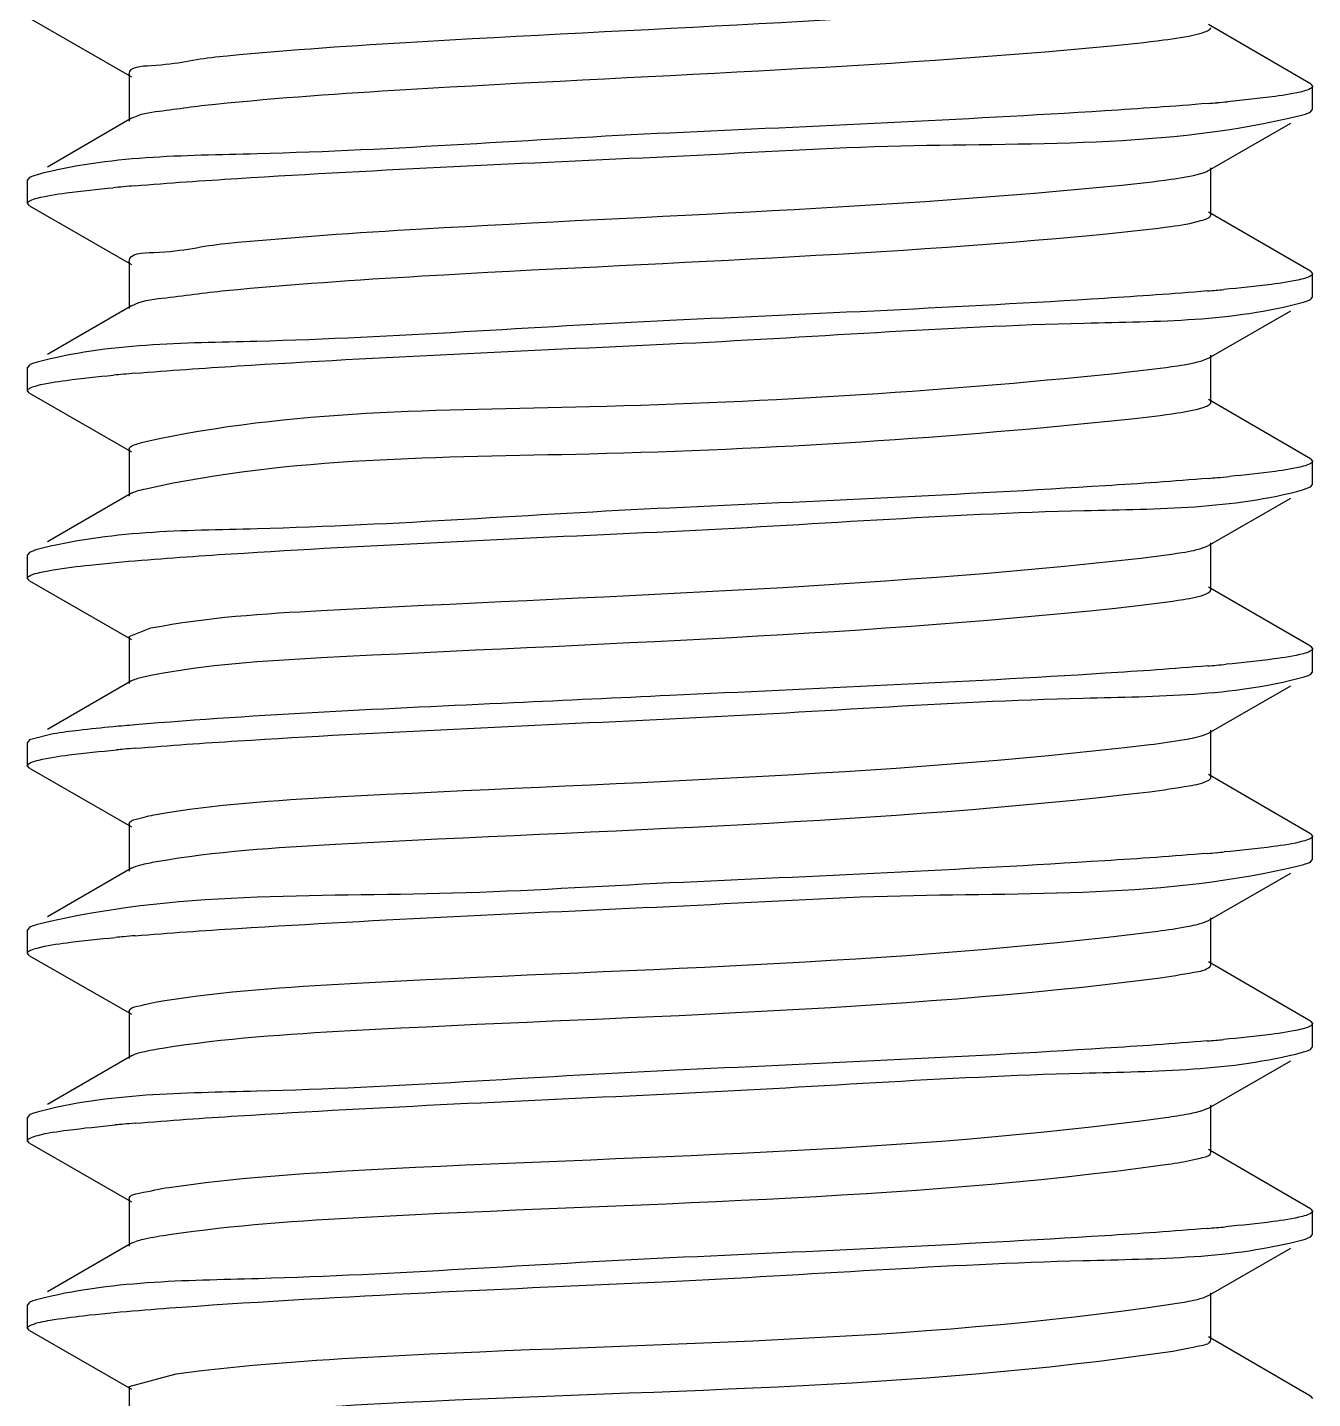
# Model space of a CAD drawing. Extents: x 1247970 to 1725648, y 860327 to 1277876.
# Drawn here: x 1330866.7 to 1330928.2, y 1200433.6 to 1200499.2 of the extents above; entities that cross this region are included whole.
import ezdxf

# ---------------------------------------------------------------- set-up
doc = ezdxf.new("R2010")
doc.units = 0
doc.header["$LTSCALE"] = 1000
doc.header["$MEASUREMENT"] = 0
doc.layers.get('0').update_dxf_attribs({"color": 254})
doc.layers.add('TK', color=4, linetype='Continuous')

# ---------------------------------------------------------------- blocks, each defined once
blk = doc.blocks.new('A$C63786A89')
at = {"linetype": 'Continuous'}
for p, q in [((-2150.231, 7855.886), (-2145.341, 7853.08)), ((-2088.903, 7852.75), (-2093.792, 7855.583)), ((-2145.461, 7853.217), (-2145.461, 7850.961)), ((-2088.903, 7852.75), (-2088.804, 7852.636)), ((-2088.804, 7851.515), (-2088.804, 7852.635)), ((-2145.343, 7851.097), (-2149.364, 7848.766)), ((-2088.905, 7851.4), (-2088.804, 7851.515)), ((-2093.794, 7848.593), (-2089.847, 7850.859)), ((-2093.675, 7846.474), (-2093.675, 7848.73)), ((-2150.233, 7848.263), (-2150.332, 7848.149)), ((-2150.332, 7847.029), (-2150.332, 7848.149)), ((-2150.231, 7846.913), (-2150.332, 7847.029)), ((-2150.231, 7846.913), (-2145.341, 7844.107)), ((-2088.903, 7843.777), (-2093.792, 7846.61)), ((-2145.461, 7844.244), (-2145.461, 7841.988)), ((-2088.903, 7843.777), (-2088.804, 7843.661)), ((-2088.804, 7842.543), (-2088.804, 7843.662)), ((-2088.905, 7842.427), (-2088.804, 7842.543)), ((-2145.343, 7842.124), (-2149.364, 7839.794)), ((-2093.794, 7839.62), (-2089.847, 7841.886)), ((-2150.233, 7839.29), (-2150.332, 7839.176)), ((-2093.996, 7839.532), (-2093.795, 7839.62)), ((-2093.675, 7837.502), (-2093.675, 7839.758)), ((-2150.332, 7838.056), (-2150.332, 7839.176)), ((-2150.231, 7837.941), (-2150.332, 7838.056)), ((-2150.231, 7837.941), (-2145.341, 7835.134)), ((-2088.903, 7834.804), (-2093.792, 7837.638)), ((-2145.461, 7835.271), (-2145.461, 7833.015)), ((-2088.903, 7834.804), (-2088.804, 7834.689)), ((-2088.804, 7833.57), (-2088.804, 7834.689)), ((-2089.244, 7833.328), (-2088.905, 7833.454)), ((-2088.905, 7833.454), (-2088.804, 7833.571)), ((-2145.343, 7833.151), (-2149.364, 7830.821)), ((-2093.794, 7830.647), (-2089.847, 7832.914)), ((-2093.675, 7828.529), (-2093.675, 7830.785)), ((-2150.233, 7830.317), (-2150.332, 7830.203)), ((-2150.332, 7829.083), (-2150.332, 7830.203)), ((-2093.931, 7830.584), (-2093.794, 7830.647)), ((-2150.231, 7828.968), (-2150.332, 7829.083)), ((-2150.241, 7829.192), (-2150.161, 7829.233)), ((-2150.231, 7828.968), (-2145.341, 7826.161)), ((-2088.903, 7825.831), (-2093.792, 7828.665)), ((-2145.461, 7826.298), (-2144.423, 7826.704)), ((-2145.461, 7826.298), (-2145.461, 7824.042)), ((-2088.903, 7825.831), (-2088.804, 7825.717)), ((-2088.804, 7824.597), (-2088.804, 7825.716)), ((-2145.343, 7824.178), (-2149.364, 7821.848)), ((-2144.915, 7824.336), (-2144.423, 7824.448)), ((-2088.905, 7824.481), (-2088.804, 7824.598)), ((-2093.794, 7821.675), (-2089.847, 7823.941)), ((-2149.099, 7821.636), (-2150.233, 7821.345)), ((-2093.951, 7821.603), (-2093.794, 7821.675)), ((-2093.675, 7819.556), (-2093.675, 7821.812)), ((-2150.233, 7821.345), (-2150.332, 7821.23)), ((-2150.332, 7820.111), (-2150.332, 7821.23)), ((-2150.231, 7819.995), (-2150.332, 7820.111)), ((-2150.231, 7819.995), (-2145.341, 7817.188)), ((-2088.903, 7816.858), (-2093.792, 7819.692)), ((-2145.461, 7817.325), (-2145.461, 7815.069)), ((-2088.903, 7816.858), (-2088.804, 7816.744)), ((-2088.804, 7815.624), (-2088.804, 7816.744)), ((-2088.905, 7815.508), (-2088.804, 7815.624)), ((-2145.343, 7815.205), (-2149.364, 7812.875)), ((-2093.794, 7812.702), (-2089.847, 7814.968)), ((-2150.233, 7812.372), (-2150.332, 7812.258)), ((-2093.975, 7812.622), (-2093.794, 7812.702)), ((-2093.675, 7810.583), (-2093.675, 7812.839)), ((-2150.332, 7811.138), (-2150.332, 7812.257)), ((-2150.231, 7811.022), (-2150.332, 7811.137)), ((-2150.231, 7811.022), (-2145.341, 7808.215)), ((-2088.903, 7807.885), (-2093.792, 7810.719)), ((-2093.714, 7810.504), (-2093.675, 7810.583)), ((-2145.461, 7808.353), (-2145.461, 7806.097)), ((-2088.903, 7807.885), (-2088.804, 7807.77)), ((-2088.804, 7806.651), (-2088.804, 7807.771)), ((-2088.905, 7806.536), (-2088.804, 7806.651)), ((-2145.343, 7806.233), (-2149.364, 7803.902)), ((-2093.794, 7803.729), (-2089.847, 7805.995)), ((-2093.675, 7801.61), (-2093.675, 7803.866)), ((-2150.233, 7803.399), (-2150.332, 7803.284)), ((-2150.332, 7802.165), (-2150.332, 7803.284)), ((-2094.005, 7803.638), (-2093.795, 7803.729)), ((-2150.231, 7802.049), (-2150.332, 7802.165)), ((-2150.231, 7802.049), (-2145.341, 7799.242)), ((-2088.903, 7798.912), (-2093.792, 7801.746)), ((-2145.461, 7799.38), (-2145.461, 7797.124)), ((-2088.903, 7798.912), (-2088.804, 7798.798)), ((-2088.804, 7797.678), (-2088.804, 7798.798)), ((-2145.343, 7797.26), (-2149.364, 7794.929)), ((-2088.905, 7797.563), (-2088.804, 7797.678)), ((-2093.794, 7794.756), (-2089.847, 7797.022)), ((-2094.043, 7794.653), (-2093.795, 7794.756)), ((-2093.675, 7792.637), (-2093.675, 7794.893)), ((-2150.233, 7794.426), (-2150.332, 7794.311)), ((-2150.332, 7793.192), (-2150.332, 7794.311)), ((-2150.231, 7793.076), (-2150.332, 7793.192)), ((-2150.231, 7793.076), (-2145.341, 7790.27)), ((-2088.903, 7789.94), (-2093.792, 7792.773)), ((-2145.461, 7790.407), (-2143.206, 7791.007)), ((-2145.461, 7790.407), (-2145.461, 7788.151)), ((-2088.903, 7789.94), (-2088.804, 7789.825))]:
    blk.add_line(p, q, dxfattribs=at)
for centre, radius, start, end in [((-2104.109, 7973.246), 121.874, 274.84799, 275.04879), ((-2102.481, 7954.858), 103.413, 275.04684, 275.33131), ((-2136.564, 7743.809), 104.414, 95.04102, 95.30738), ((-2134.78, 7723.581), 124.721, 94.78984, 95.04104), ((-2104.224, 7965.6), 123.205, 274.83433, 275.02859), ((-2102.863, 7950.125), 107.67, 275.02874, 275.22487), ((-2136.534, 7734.498), 104.754, 95.03965, 95.29849), ((-2134.773, 7714.528), 124.801, 94.78917, 95.03949), ((-2104.078, 7954.943), 121.514, 274.85134, 275.05679), ((-2102.316, 7935.099), 101.593, 275.05357, 275.38183), ((-2104.149, 7946.783), 122.33, 274.8432, 275.04126), ((-2102.625, 7929.528), 105.008, 275.04022, 275.2899), ((-2135.616, 7707.687), 114.78, 94.78194, 95.30364), ((-2136.251, 7713.41), 107.909, 95.02627, 95.22025), ((-2134.692, 7695.647), 125.74, 94.78032, 95.02471), ((-2104.199, 7938.387), 122.909, 274.8371, 275.032), ((-2102.801, 7922.511), 106.972, 275.03189, 275.24055), ((-2136.348, 7705.519), 106.822, 95.03106, 95.24595), ((-2134.725, 7687.057), 125.356, 94.78385, 95.02992), ((-2104.231, 7929.786), 123.283, 274.8335, 275.02719), ((-2102.889, 7914.53), 107.968, 275.02745, 275.21744), ((-2136.368, 7696.771), 106.597, 95.03188, 95.25196), ((-2134.727, 7678.105), 125.335, 94.78398, 95.03084), ((-2099.472, 7827.534), 26.76, 277.80043, 279.04975), ((-2104.168, 7920.092), 122.558, 274.84094, 275.03815), ((-2102.681, 7903.235), 105.636, 275.03741, 275.27454)]:
    blk.add_arc(centre, radius, start, end, dxfattribs=at)
for points, knots in [([(-2141.334, 7854.034), (-2138.3, 7854.343), (-2124.001, 7855.312), (-2109.668, 7855.752), (-2098.44, 7856.823)], [0, 0, 0, 0, 0.212809, 1, 1, 1, 1]), ([(-2098.44, 7854.567), (-2097.604, 7854.647), (-2096.231, 7854.795), (-2094.86, 7854.995), (-2094.332, 7855.125)], [0, 0, 0, 0, 0.606919, 1, 1, 1, 1]), ([(-2094.332, 7855.125), (-2094.165, 7855.166), (-2093.953, 7855.218), (-2093.676, 7855.37), (-2093.676, 7855.447)], [0, 0, 0, 0, 0.691896, 1, 1, 1, 1]), ([(-2141.334, 7851.778), (-2138.3, 7852.087), (-2124.001, 7853.056), (-2109.668, 7853.496), (-2098.44, 7854.567)], [0, 0, 0, 0, 0.212809, 1, 1, 1, 1]), ([(-2145.459, 7853.217), (-2145.46, 7853.593), (-2143.334, 7853.615), (-2142.362, 7853.93), (-2141.334, 7854.034)], [0, 0, 0, 0, 0.266971, 1, 1, 1, 1]), ([(-2089.227, 7852.398), (-2089.674, 7852.272), (-2090.895, 7852.096), (-2092.113, 7851.963), (-2092.873, 7851.892)], [0, 0, 0, 0, 0.378576, 1, 1, 1, 1]), ([(-2088.805, 7852.636), (-2088.804, 7852.583), (-2088.973, 7852.467), (-2089.118, 7852.428), (-2089.227, 7852.398)], [0, 0, 0, 0, 0.31865, 1, 1, 1, 1]), ([(-2145.343, 7851.097), (-2144.952, 7851.324), (-2143.554, 7851.489), (-2142.235, 7851.686), (-2141.334, 7851.778)], [0, 0, 0, 0, 0.332855, 1, 1, 1, 1]), ([(-2093.81, 7851.809), (-2095.447, 7851.67), (-2104.028, 7851.087), (-2112.62, 7850.714), (-2119.568, 7850.392)], [0, 0, 0, 0, 0.191154, 1, 1, 1, 1]), ([(-2119.568, 7849.272), (-2116.091, 7849.434), (-2106.046, 7850.114), (-2095.762, 7849.646), (-2089.341, 7851.248)], [0, 0, 0, 0, 0.344684, 1, 1, 1, 1]), ([(-2089.341, 7851.248), (-2089.253, 7851.27), (-2089.105, 7851.311), (-2088.961, 7851.368), (-2088.906, 7851.4)], [0, 0, 0, 0, 0.587839, 1, 1, 1, 1]), ([(-2119.568, 7850.392), (-2126.157, 7850.086), (-2136.189, 7849.295), (-2146.454, 7849.306), (-2149.86, 7848.399)], [0, 0, 0, 0, 0.651762, 1, 1, 1, 1]), ([(-2145.194, 7847.866), (-2143.556, 7848.004), (-2135.02, 7848.581), (-2126.472, 7848.952), (-2119.568, 7849.272)], [0, 0, 0, 0, 0.192157, 1, 1, 1, 1]), ([(-2097.942, 7847.899), (-2097.157, 7847.978), (-2095.889, 7848.125), (-2094.619, 7848.32), (-2094.149, 7848.457)], [0, 0, 0, 0, 0.617086, 1, 1, 1, 1]), ([(-2094.149, 7848.457), (-2094.079, 7848.477), (-2093.959, 7848.515), (-2093.842, 7848.566), (-2093.795, 7848.593)], [0, 0, 0, 0, 0.572065, 1, 1, 1, 1]), ([(-2149.86, 7848.399), (-2149.934, 7848.379), (-2150.061, 7848.342), (-2150.184, 7848.291), (-2150.232, 7848.263)], [0, 0, 0, 0, 0.581777, 1, 1, 1, 1]), ([(-2149.864, 7847.278), (-2149.411, 7847.399), (-2148.193, 7847.575), (-2146.976, 7847.706), (-2146.223, 7847.776)], [0, 0, 0, 0, 0.382542, 1, 1, 1, 1]), ([(-2140.843, 7845.11), (-2137.714, 7845.413), (-2123.412, 7846.371), (-2109.072, 7846.782), (-2097.942, 7847.899)], [0, 0, 0, 0, 0.219426, 1, 1, 1, 1]), ([(-2150.33, 7847.029), (-2150.33, 7847.086), (-2150.14, 7847.206), (-2149.984, 7847.246), (-2149.864, 7847.278)], [0, 0, 0, 0, 0.31496, 1, 1, 1, 1]), ([(-2094.149, 7846.201), (-2094.027, 7846.236), (-2093.863, 7846.281), (-2093.676, 7846.414), (-2093.676, 7846.474)], [0, 0, 0, 0, 0.677649, 1, 1, 1, 1]), ([(-2097.942, 7845.643), (-2097.157, 7845.722), (-2095.889, 7845.869), (-2094.619, 7846.064), (-2094.149, 7846.201)], [0, 0, 0, 0, 0.617086, 1, 1, 1, 1]), ([(-2140.843, 7842.854), (-2137.714, 7843.157), (-2123.412, 7844.115), (-2109.072, 7844.526), (-2097.942, 7845.643)], [0, 0, 0, 0, 0.219426, 1, 1, 1, 1]), ([(-2145.459, 7844.244), (-2145.458, 7844.663), (-2143.07, 7844.638), (-2141.992, 7844.999), (-2140.843, 7845.11)], [0, 0, 0, 0, 0.266387, 1, 1, 1, 1]), ([(-2089.341, 7843.395), (-2089.811, 7843.277), (-2091.053, 7843.102), (-2092.295, 7842.972), (-2093.058, 7842.902)], [0, 0, 0, 0, 0.387395, 1, 1, 1, 1]), ([(-2088.805, 7843.661), (-2088.806, 7843.598), (-2089.03, 7843.472), (-2089.205, 7843.429), (-2089.341, 7843.395)], [0, 0, 0, 0, 0.309631, 1, 1, 1, 1]), ([(-2145.342, 7842.124), (-2144.909, 7842.376), (-2143.336, 7842.538), (-2141.859, 7842.756), (-2140.843, 7842.854)], [0, 0, 0, 0, 0.329621, 1, 1, 1, 1]), ([(-2093.841, 7842.833), (-2095.479, 7842.695), (-2104.049, 7842.113), (-2112.63, 7841.741), (-2119.568, 7841.419)], [0, 0, 0, 0, 0.191403, 1, 1, 1, 1]), ([(-2119.568, 7840.299), (-2112.955, 7840.606), (-2102.92, 7841.418), (-2092.633, 7841.37), (-2089.246, 7842.3)], [0, 0, 0, 0, 0.653361, 1, 1, 1, 1]), ([(-2089.246, 7842.3), (-2089.178, 7842.319), (-2089.062, 7842.354), (-2088.95, 7842.401), (-2088.905, 7842.427)], [0, 0, 0, 0, 0.577507, 1, 1, 1, 1]), ([(-2119.568, 7841.419), (-2126.16, 7841.113), (-2136.193, 7840.319), (-2146.461, 7840.335), (-2149.864, 7839.425)], [0, 0, 0, 0, 0.651978, 1, 1, 1, 1]), ([(-2145.193, 7838.894), (-2143.554, 7839.031), (-2135.018, 7839.608), (-2126.471, 7839.979), (-2119.568, 7840.299)], [0, 0, 0, 0, 0.192175, 1, 1, 1, 1]), ([(-2149.864, 7839.425), (-2149.938, 7839.405), (-2150.063, 7839.368), (-2150.185, 7839.318), (-2150.232, 7839.29)], [0, 0, 0, 0, 0.581315, 1, 1, 1, 1]), ([(-2097.469, 7838.975), (-2096.735, 7839.052), (-2095.574, 7839.199), (-2094.407, 7839.388), (-2093.996, 7839.532)], [0, 0, 0, 0, 0.628952, 1, 1, 1, 1]), ([(-2149.86, 7838.307), (-2149.406, 7838.428), (-2148.184, 7838.603), (-2146.963, 7838.734), (-2146.207, 7838.804)], [0, 0, 0, 0, 0.382751, 1, 1, 1, 1]), ([(-2144.656, 7835.628), (-2137.724, 7837.174), (-2121.784, 7837.067), (-2106.087, 7838.062), (-2097.469, 7838.975)], [0, 0, 0, 0, 0.450404, 1, 1, 1, 1]), ([(-2150.33, 7838.056), (-2150.33, 7838.113), (-2150.138, 7838.234), (-2149.981, 7838.274), (-2149.86, 7838.307)], [0, 0, 0, 0, 0.314588, 1, 1, 1, 1]), ([(-2097.469, 7836.719), (-2096.735, 7836.796), (-2095.574, 7836.943), (-2094.407, 7837.132), (-2093.996, 7837.276)], [0, 0, 0, 0, 0.628952, 1, 1, 1, 1]), ([(-2093.996, 7837.276), (-2093.912, 7837.306), (-2093.792, 7837.347), (-2093.676, 7837.456), (-2093.676, 7837.502)], [0, 0, 0, 0, 0.657894, 1, 1, 1, 1]), ([(-2144.656, 7833.372), (-2137.724, 7834.918), (-2121.784, 7834.811), (-2106.087, 7835.806), (-2097.469, 7836.719)], [0, 0, 0, 0, 0.450404, 1, 1, 1, 1]), ([(-2145.459, 7835.271), (-2145.459, 7835.361), (-2145.108, 7835.524), (-2144.86, 7835.583), (-2144.656, 7835.628)], [0, 0, 0, 0, 0.30042, 1, 1, 1, 1]), ([(-2088.805, 7834.689), (-2088.805, 7834.635), (-2088.983, 7834.517), (-2089.133, 7834.478), (-2089.246, 7834.447)], [0, 0, 0, 0, 0.317422, 1, 1, 1, 1]), ([(-2089.246, 7834.447), (-2089.685, 7834.326), (-2090.869, 7834.153), (-2092.053, 7834.024), (-2092.788, 7833.954)], [0, 0, 0, 0, 0.381416, 1, 1, 1, 1]), ([(-2145.342, 7833.151), (-2145.259, 7833.199), (-2145.03, 7833.282), (-2144.797, 7833.341), (-2144.656, 7833.372)], [0, 0, 0, 0, 0.399569, 1, 1, 1, 1]), ([(-2093.801, 7833.864), (-2095.439, 7833.725), (-2104.022, 7833.141), (-2112.616, 7832.769), (-2119.568, 7832.446)], [0, 0, 0, 0, 0.191035, 1, 1, 1, 1]), ([(-2119.568, 7831.327), (-2112.955, 7831.634), (-2102.92, 7832.447), (-2092.63, 7832.395), (-2089.244, 7833.328)], [0, 0, 0, 0, 0.653347, 1, 1, 1, 1]), ([(-2119.568, 7832.446), (-2126.157, 7832.14), (-2136.189, 7831.349), (-2146.454, 7831.36), (-2149.86, 7830.453)], [0, 0, 0, 0, 0.651758, 1, 1, 1, 1]), ([(-2144.874, 7829.947), (-2143.236, 7830.081), (-2134.806, 7830.642), (-2126.365, 7831.011), (-2119.568, 7831.327)], [0, 0, 0, 0, 0.194557, 1, 1, 1, 1]), ([(-2149.86, 7830.453), (-2149.934, 7830.433), (-2150.061, 7830.396), (-2150.184, 7830.345), (-2150.232, 7830.317)], [0, 0, 0, 0, 0.581786, 1, 1, 1, 1]), ([(-2144.423, 7826.704), (-2141.741, 7827.232), (-2125.87, 7828.172), (-2110.048, 7828.589), (-2097.022, 7830.05)], [0, 0, 0, 0, 0.172578, 1, 1, 1, 1]), ([(-2097.022, 7830.05), (-2096.364, 7830.124), (-2095.331, 7830.264), (-2094.289, 7830.443), (-2093.931, 7830.584)], [0, 0, 0, 0, 0.632983, 1, 1, 1, 1]), ([(-2150.161, 7829.233), (-2150.03, 7829.291), (-2149.675, 7829.385), (-2149.317, 7829.453), (-2149.099, 7829.489)], [0, 0, 0, 0, 0.393331, 1, 1, 1, 1]), ([(-2149.099, 7829.489), (-2148.517, 7829.585), (-2147.109, 7829.753), (-2145.698, 7829.88), (-2144.874, 7829.947)], [0, 0, 0, 0, 0.416347, 1, 1, 1, 1]), ([(-2150.331, 7829.083), (-2150.331, 7829.103), (-2150.306, 7829.15), (-2150.266, 7829.177), (-2150.241, 7829.192)], [0, 0, 0, 0, 0.405176, 1, 1, 1, 1]), ([(-2097.022, 7827.794), (-2096.34, 7827.871), (-2095.289, 7828.019), (-2094.22, 7828.196), (-2093.872, 7828.352)], [0, 0, 0, 0, 0.642977, 1, 1, 1, 1]), ([(-2093.872, 7828.352), (-2093.82, 7828.376), (-2093.738, 7828.413), (-2093.676, 7828.495), (-2093.676, 7828.529)], [0, 0, 0, 0, 0.63049, 1, 1, 1, 1]), ([(-2144.423, 7824.448), (-2141.741, 7824.976), (-2125.87, 7825.916), (-2110.048, 7826.333), (-2097.022, 7827.794)], [0, 0, 0, 0, 0.172578, 1, 1, 1, 1]), ([(-2089.244, 7825.474), (-2089.7, 7825.349), (-2090.938, 7825.172), (-2092.174, 7825.038), (-2092.944, 7824.967)], [0, 0, 0, 0, 0.379596, 1, 1, 1, 1]), ([(-2088.805, 7825.717), (-2088.804, 7825.663), (-2088.982, 7825.545), (-2089.131, 7825.506), (-2089.244, 7825.474)], [0, 0, 0, 0, 0.316824, 1, 1, 1, 1]), ([(-2093.821, 7824.889), (-2095.459, 7824.75), (-2104.035, 7824.168), (-2112.623, 7823.796), (-2119.568, 7823.473)], [0, 0, 0, 0, 0.191251, 1, 1, 1, 1]), ([(-2145.34, 7824.178), (-2145.285, 7824.21), (-2145.144, 7824.269), (-2144.999, 7824.313), (-2144.915, 7824.336)], [0, 0, 0, 0, 0.420907, 1, 1, 1, 1]), ([(-2119.568, 7822.354), (-2112.972, 7822.66), (-2102.939, 7823.457), (-2092.668, 7823.435), (-2089.267, 7824.349)], [0, 0, 0, 0, 0.65214, 1, 1, 1, 1]), ([(-2089.267, 7824.349), (-2089.195, 7824.368), (-2089.072, 7824.405), (-2088.952, 7824.454), (-2088.905, 7824.481)], [0, 0, 0, 0, 0.580024, 1, 1, 1, 1]), ([(-2119.568, 7823.473), (-2122.064, 7823.357), (-2130.605, 7822.95), (-2139.153, 7822.574), (-2145.185, 7822.068)], [0, 0, 0, 0, 0.29218, 1, 1, 1, 1]), ([(-2145.171, 7820.95), (-2143.533, 7821.087), (-2135.004, 7821.663), (-2126.464, 7822.034), (-2119.568, 7822.354)], [0, 0, 0, 0, 0.192341, 1, 1, 1, 1]), ([(-2146.226, 7821.976), (-2146.773, 7821.925), (-2147.732, 7821.828), (-2148.689, 7821.704), (-2149.099, 7821.636)], [0, 0, 0, 0, 0.569368, 1, 1, 1, 1]), ([(-2096.601, 7821.126), (-2096.044, 7821.193), (-2095.157, 7821.317), (-2094.266, 7821.484), (-2093.951, 7821.603)], [0, 0, 0, 0, 0.62447, 1, 1, 1, 1]), ([(-2149.782, 7820.381), (-2149.311, 7820.497), (-2148.071, 7820.672), (-2146.83, 7820.802), (-2146.069, 7820.871)], [0, 0, 0, 0, 0.388301, 1, 1, 1, 1]), ([(-2144.161, 7817.78), (-2141.331, 7818.279), (-2125.429, 7819.275), (-2109.529, 7819.582), (-2096.601, 7821.126)], [0, 0, 0, 0, 0.180805, 1, 1, 1, 1]), ([(-2150.33, 7820.111), (-2150.33, 7820.175), (-2150.099, 7820.303), (-2149.922, 7820.346), (-2149.782, 7820.381)], [0, 0, 0, 0, 0.308634, 1, 1, 1, 1]), ([(-2093.778, 7819.428), (-2093.75, 7819.446), (-2093.703, 7819.478), (-2093.675, 7819.533), (-2093.675, 7819.556)], [0, 0, 0, 0, 0.593498, 1, 1, 1, 1]), ([(-2096.601, 7818.87), (-2095.971, 7818.946), (-2095.038, 7819.098), (-2094.056, 7819.256), (-2093.778, 7819.428)], [0, 0, 0, 0, 0.659784, 1, 1, 1, 1]), ([(-2144.161, 7815.524), (-2141.331, 7816.023), (-2125.429, 7817.019), (-2109.529, 7817.326), (-2096.601, 7818.87)], [0, 0, 0, 0, 0.180805, 1, 1, 1, 1]), ([(-2145.46, 7817.325), (-2145.459, 7817.458), (-2144.853, 7817.636), (-2144.489, 7817.722), (-2144.161, 7817.78)], [0, 0, 0, 0, 0.285712, 1, 1, 1, 1]), ([(-2089.267, 7816.495), (-2089.733, 7816.37), (-2090.992, 7816.192), (-2092.25, 7816.058), (-2093.031, 7815.986)], [0, 0, 0, 0, 0.38097, 1, 1, 1, 1]), ([(-2088.805, 7816.744), (-2088.805, 7816.688), (-2088.993, 7816.567), (-2089.148, 7816.527), (-2089.267, 7816.495)], [0, 0, 0, 0, 0.314625, 1, 1, 1, 1]), ([(-2093.835, 7815.915), (-2095.473, 7815.777), (-2104.045, 7815.195), (-2112.628, 7814.822), (-2119.568, 7814.5)], [0, 0, 0, 0, 0.19137, 1, 1, 1, 1]), ([(-2145.342, 7815.205), (-2145.209, 7815.282), (-2144.81, 7815.398), (-2144.412, 7815.479), (-2144.161, 7815.524)], [0, 0, 0, 0, 0.376683, 1, 1, 1, 1]), ([(-2119.568, 7813.381), (-2116.097, 7813.542), (-2106.055, 7814.217), (-2095.781, 7813.77), (-2089.355, 7815.353)], [0, 0, 0, 0, 0.344275, 1, 1, 1, 1]), ([(-2089.355, 7815.353), (-2089.264, 7815.376), (-2089.111, 7815.418), (-2088.962, 7815.476), (-2088.906, 7815.508)], [0, 0, 0, 0, 0.589139, 1, 1, 1, 1]), ([(-2119.568, 7814.5), (-2123.04, 7814.339), (-2133.082, 7813.663), (-2143.357, 7814.113), (-2149.782, 7812.527)], [0, 0, 0, 0, 0.344333, 1, 1, 1, 1]), ([(-2145.179, 7811.976), (-2143.541, 7812.113), (-2135.009, 7812.69), (-2126.466, 7813.061), (-2119.568, 7813.381)], [0, 0, 0, 0, 0.192287, 1, 1, 1, 1]), ([(-2149.782, 7812.527), (-2149.873, 7812.505), (-2150.026, 7812.463), (-2150.175, 7812.404), (-2150.232, 7812.372)], [0, 0, 0, 0, 0.589795, 1, 1, 1, 1]), ([(-2096.207, 7812.202), (-2095.745, 7812.261), (-2094.997, 7812.371), (-2094.25, 7812.522), (-2093.975, 7812.622)], [0, 0, 0, 0, 0.614597, 1, 1, 1, 1]), ([(-2149.865, 7811.387), (-2149.4, 7811.511), (-2148.146, 7811.689), (-2146.892, 7811.823), (-2146.115, 7811.894)], [0, 0, 0, 0, 0.381374, 1, 1, 1, 1]), ([(-2143.871, 7808.856), (-2140.898, 7809.331), (-2124.976, 7810.366), (-2109.02, 7810.564), (-2096.207, 7812.202)], [0, 0, 0, 0, 0.189008, 1, 1, 1, 1]), ([(-2150.33, 7811.137), (-2150.331, 7811.194), (-2150.141, 7811.315), (-2149.985, 7811.355), (-2149.865, 7811.387)], [0, 0, 0, 0, 0.314482, 1, 1, 1, 1]), ([(-2096.207, 7809.946), (-2095.63, 7810.02), (-2094.83, 7810.182), (-2093.908, 7810.311), (-2093.714, 7810.504)], [0, 0, 0, 0, 0.680179, 1, 1, 1, 1]), ([(-2143.871, 7806.6), (-2140.898, 7807.075), (-2124.976, 7808.11), (-2109.02, 7808.307), (-2096.207, 7809.946)], [0, 0, 0, 0, 0.189008, 1, 1, 1, 1]), ([(-2145.461, 7808.353), (-2145.46, 7808.511), (-2144.699, 7808.687), (-2144.271, 7808.792), (-2143.871, 7808.856)], [0, 0, 0, 0, 0.28087, 1, 1, 1, 1]), ([(-2088.805, 7807.77), (-2088.806, 7807.706), (-2089.037, 7807.578), (-2089.215, 7807.534), (-2089.355, 7807.5)], [0, 0, 0, 0, 0.308404, 1, 1, 1, 1]), ([(-2089.355, 7807.5), (-2089.826, 7807.384), (-2091.068, 7807.209), (-2092.31, 7807.079), (-2093.071, 7807.01)], [0, 0, 0, 0, 0.38841, 1, 1, 1, 1]), ([(-2145.342, 7806.233), (-2145.181, 7806.326), (-2144.681, 7806.455), (-2144.187, 7806.549), (-2143.871, 7806.6)], [0, 0, 0, 0, 0.367827, 1, 1, 1, 1]), ([(-2093.843, 7806.942), (-2095.481, 7806.803), (-2104.05, 7806.222), (-2112.631, 7805.849), (-2119.568, 7805.527)], [0, 0, 0, 0, 0.191423, 1, 1, 1, 1]), ([(-2089.29, 7806.397), (-2089.213, 7806.417), (-2089.082, 7806.455), (-2088.955, 7806.507), (-2088.905, 7806.536)], [0, 0, 0, 0, 0.58258, 1, 1, 1, 1]), ([(-2119.568, 7804.408), (-2112.989, 7804.713), (-2102.959, 7805.495), (-2092.705, 7805.502), (-2089.29, 7806.397)], [0, 0, 0, 0, 0.651014, 1, 1, 1, 1]), ([(-2119.568, 7805.527), (-2126.161, 7805.221), (-2136.193, 7804.427), (-2146.462, 7804.444), (-2149.865, 7803.533)], [0, 0, 0, 0, 0.651975, 1, 1, 1, 1]), ([(-2145.18, 7803.003), (-2143.542, 7803.14), (-2135.01, 7803.717), (-2126.467, 7804.088), (-2119.568, 7804.408)], [0, 0, 0, 0, 0.192273, 1, 1, 1, 1]), ([(-2149.865, 7803.533), (-2149.938, 7803.514), (-2150.063, 7803.477), (-2150.185, 7803.426), (-2150.232, 7803.399)], [0, 0, 0, 0, 0.581255, 1, 1, 1, 1]), ([(-2143.553, 7799.931), (-2140.442, 7800.387), (-2124.515, 7801.45), (-2108.52, 7801.531), (-2095.84, 7803.278)], [0, 0, 0, 0, 0.197188, 1, 1, 1, 1]), ([(-2095.84, 7803.278), (-2095.467, 7803.329), (-2094.852, 7803.425), (-2094.239, 7803.557), (-2094.005, 7803.638)], [0, 0, 0, 0, 0.603064, 1, 1, 1, 1]), ([(-2149.829, 7802.423), (-2149.365, 7802.543), (-2148.127, 7802.719), (-2146.889, 7802.85), (-2146.126, 7802.92)], [0, 0, 0, 0, 0.384799, 1, 1, 1, 1]), ([(-2150.33, 7802.165), (-2150.33, 7802.225), (-2150.123, 7802.349), (-2149.958, 7802.39), (-2149.829, 7802.423)], [0, 0, 0, 0, 0.311824, 1, 1, 1, 1]), ([(-2095.263, 7801.107), (-2094.863, 7801.171), (-2094.437, 7801.276), (-2093.674, 7801.452), (-2093.675, 7801.61)], [0, 0, 0, 0, 0.719209, 1, 1, 1, 1]), ([(-2143.553, 7797.675), (-2140.442, 7798.131), (-2124.515, 7799.194), (-2108.52, 7799.275), (-2095.84, 7801.022)], [0, 0, 0, 0, 0.197188, 1, 1, 1, 1]), ([(-2145.461, 7799.38), (-2145.461, 7799.565), (-2144.529, 7799.734), (-2144.031, 7799.861), (-2143.553, 7799.931)], [0, 0, 0, 0, 0.277076, 1, 1, 1, 1]), ([(-2088.805, 7798.798), (-2088.805, 7798.739), (-2089.005, 7798.617), (-2089.166, 7798.576), (-2089.29, 7798.544)], [0, 0, 0, 0, 0.31319, 1, 1, 1, 1]), ([(-2093.826, 7797.97), (-2095.464, 7797.832), (-2104.039, 7797.249), (-2112.625, 7796.877), (-2119.568, 7796.555)], [0, 0, 0, 0, 0.191287, 1, 1, 1, 1]), ([(-2089.29, 7798.544), (-2089.75, 7798.423), (-2090.98, 7798.247), (-2092.21, 7798.116), (-2092.97, 7798.046)], [0, 0, 0, 0, 0.383755, 1, 1, 1, 1]), ([(-2145.342, 7797.26), (-2145.151, 7797.37), (-2144.54, 7797.511), (-2143.941, 7797.618), (-2143.553, 7797.675)], [0, 0, 0, 0, 0.360241, 1, 1, 1, 1]), ([(-2119.568, 7795.435), (-2112.972, 7795.741), (-2102.94, 7796.538), (-2092.669, 7796.517), (-2089.268, 7797.43)], [0, 0, 0, 0, 0.652148, 1, 1, 1, 1]), ([(-2089.268, 7797.43), (-2089.196, 7797.449), (-2089.072, 7797.486), (-2088.952, 7797.536), (-2088.905, 7797.563)], [0, 0, 0, 0, 0.580071, 1, 1, 1, 1]), ([(-2119.568, 7796.555), (-2126.135, 7796.25), (-2136.162, 7795.479), (-2146.405, 7795.453), (-2149.829, 7794.57)], [0, 0, 0, 0, 0.650232, 1, 1, 1, 1]), ([(-2147.653, 7793.792), (-2146.086, 7793.971), (-2136.732, 7794.69), (-2127.36, 7795.073), (-2119.568, 7795.435)], [0, 0, 0, 0, 0.168207, 1, 1, 1, 1]), ([(-2095.5, 7794.354), (-2095.211, 7794.397), (-2094.722, 7794.479), (-2094.237, 7794.589), (-2094.043, 7794.653)], [0, 0, 0, 0, 0.589501, 1, 1, 1, 1]), ([(-2149.829, 7794.57), (-2149.91, 7794.549), (-2150.047, 7794.51), (-2150.181, 7794.456), (-2150.232, 7794.426)], [0, 0, 0, 0, 0.585129, 1, 1, 1, 1]), ([(-2143.206, 7791.007), (-2139.962, 7791.446), (-2124.046, 7792.532), (-2108.028, 7792.48), (-2095.5, 7794.354)], [0, 0, 0, 0, 0.205386, 1, 1, 1, 1]), ([(-2150.332, 7793.192), (-2150.332, 7793.223), (-2150.268, 7793.298), (-2150.191, 7793.33), (-2150.14, 7793.351)], [0, 0, 0, 0, 0.360507, 1, 1, 1, 1]), ([(-2150.14, 7793.351), (-2149.856, 7793.469), (-2149.017, 7793.617), (-2148.186, 7793.732), (-2147.653, 7793.792)], [0, 0, 0, 0, 0.364172, 1, 1, 1, 1]), ([(-2143.206, 7788.751), (-2139.962, 7789.19), (-2124.046, 7790.276), (-2108.028, 7790.224), (-2095.5, 7792.098)], [0, 0, 0, 0, 0.205386, 1, 1, 1, 1]), ([(-2095.5, 7792.098), (-2095.042, 7792.166), (-2094.562, 7792.288), (-2093.675, 7792.459), (-2093.675, 7792.637)], [0, 0, 0, 0, 0.722055, 1, 1, 1, 1])]:
    blk.add_open_spline(points, degree=3, knots=knots, dxfattribs=at)

msp = doc.modelspace()

# ---------------------------------------------------------------- block references
at = {"layer": 'TK'}
msp.add_blockref('A$C63786A89', (1333017.03, 1192643.735, -355), dxfattribs=at)

doc.saveas('drawing.dxf')
